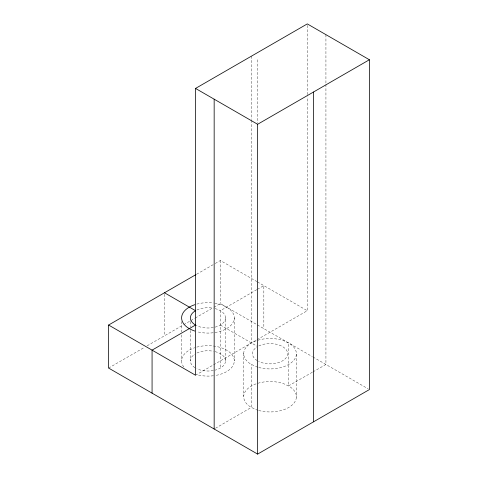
<?xml version="1.0" encoding="UTF-8"?>
<svg xmlns="http://www.w3.org/2000/svg" width="478" height="478" viewBox="0 0 478 478"><rect width="100%" height="100%" fill="white"/><g stroke="black" fill="none" stroke-linecap="round" stroke-linejoin="round"><path stroke-width="0.36" stroke-dasharray="2.39 1.79" d="M215.447 428.258L251.374 407.393L251.374 364.373M196.607 274.235L214.592 263.85M215.231 263.48L220.37 260.51L256.805 281.548M108.602 368.06L144.577 347.291M147.146 345.809L183.116 325.04M183.755 324.67L190.184 320.959M190.824 320.589L194.677 318.366M195.323 317.995L213.308 307.611M213.947 307.24L220.37 303.53L256.805 324.568M256.77 289.686L220.37 310.7L220.37 368.06M257.415 289.315L263.838 285.605L263.838 328.625M195.532 375.23L307.306 310.7L307.306 96.903M312.349 372.248L288.413 385.937L288.413 342.917M312.994 371.878L325.93 364.475L325.93 84.648M257.445 281.918L307.306 310.7M257.445 324.938L312.349 356.636M312.994 357.006L368.12 388.835M220.37 325.04L257.009 346.192M325.93 34.655L325.93 83.907M307.306 25.388L307.306 96.162M296.372 354.27L296.372 397.29M257.63 59.75L257.63 123.073M251.416 56.165L251.416 119.482M251.416 120.229L251.416 342.965A26.344 15.212 0 0 0 250.753 364.081L256.059 366.608A26.344 15.212 0 0 0 258.048 367.259M243.72 353.17L243.72 396.19M234.298 317.87L234.298 360.89M215.094 308.609A17.561 10.14 0 0 1 225.514 317.87L225.514 360.89A17.561 10.14 0 0 1 215.094 370.151M220.37 260.51L220.37 303.53M190.387 321.58L190.387 326.773M190.387 330.483L190.387 360.89M181.61 321.58L181.61 331.965M181.61 334.929L181.61 360.89M164.486 294.257L164.486 335.795M215.094 351.629A17.561 10.14 0 0 1 225.514 360.89M213.379 370.534A17.561 10.14 0 0 1 196.9 368.771M194.899 367.678A17.561 10.14 0 0 1 194.899 354.108M196.9 353.009A17.561 10.14 0 0 1 213.379 351.246M214.771 303.177A26.344 15.212 0 0 1 232.708 323.074A26.344 15.212 0 0 1 196.816 331.654M196.816 304.086A26.344 15.212 0 0 1 213.439 302.992M258.741 367.457A26.344 15.212 0 0 0 291.293 362.712A26.344 15.212 0 0 0 289.339 343.365L284.04 340.832A26.344 15.212 0 0 0 252.109 342.583M258.777 345.947A17.561 10.14 0 0 1 282.91 346.813A17.561 10.14 0 0 1 282.665 360.776A17.561 10.14 0 0 1 258.508 361.362M257.188 360.627A17.561 10.14 0 0 1 256.805 347.058M225.514 317.87A17.561 10.14 0 0 1 215.094 327.131M213.379 327.514A17.561 10.14 0 0 1 196.201 325.404M196.9 309.989A17.561 10.14 0 0 1 213.379 308.226M196.816 347.106A26.344 15.212 0 0 1 232.708 355.686A26.344 15.212 0 0 1 214.771 375.583M213.439 375.768A26.344 15.212 0 0 1 196.816 374.674M183.809 366.973A26.344 15.212 0 0 1 194.779 347.721M258.741 410.477A26.344 15.212 0 0 0 291.293 405.732A26.344 15.212 0 0 0 289.339 386.385L284.04 383.852A26.344 15.212 0 0 0 257.714 383.302M258.048 410.279A26.344 15.212 0 0 1 256.059 409.628L250.753 407.101A26.344 15.212 0 0 1 257.045 383.511"/><path stroke-width="0.72" d="M108.602 325.04L195.532 375.23L195.532 88.43L307.306 23.9L369.398 59.75L369.398 389.57L257.63 454.1L108.602 368.06L108.602 325.04L195.962 274.605M195.532 88.43L257.63 124.28L369.398 59.75M164.486 292.775L195.532 310.7A17.561 10.14 0 0 0 195.532 325.04L152.07 350.135L152.07 393.155M313.514 92.015L313.514 421.835M257.63 124.28L257.63 454.1M214.162 99.185L214.162 429.005M194.779 331.045A26.344 15.212 0 0 1 194.779 304.701"/></g></svg>
